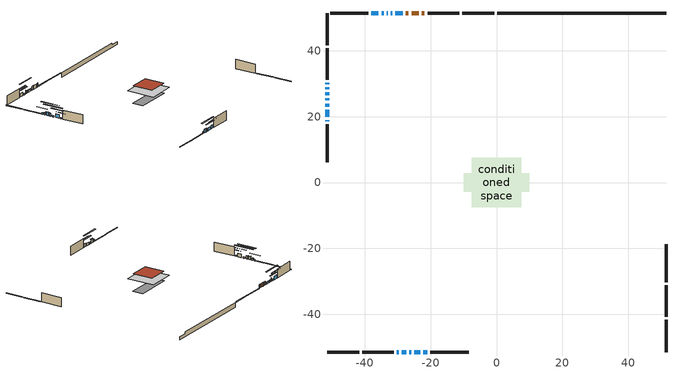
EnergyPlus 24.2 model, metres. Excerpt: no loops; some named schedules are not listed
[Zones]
conditioned space
 floor adiabatic (AdiabaticFloorConstruction): -7.58,-7.58 -7.58,7.58 7.58,7.58 7.58,-7.58 z3.2
 floor foundation (Slab1 construction): -9.95,-2.85 -9.95,2.85 9.95,2.85 9.95,-2.85 z-1.68
 wall outside (RimJoist1 construction): -0.68,51.45 -10.4,51.45 / -51.45,-51.45 -41.74,-51.45 / -51.45,51.45 -51.45,41.74 / 51.45,-51.45 51.45,-41.74 z0.76:1.06
 wall outside (RimJoist2 construction): -11.33,51.45 -20.93,51.45 / -40.81,-51.45 -31.21,-51.45 / -51.45,40.81 -51.45,31.21 / 51.45,-40.81 51.45,-31.21 z0.76:1.06
 wall outside (AdiabaticWallConstruction 1): -21.86,51.45 -22.7,51.45 / -23.63,51.45 -25.8,51.45 / -26.72,51.45 -27.57,51.45 z0.76:2.79
 wall outside (AdiabaticWallConstruction): -30.28,-51.45 -29.66,-51.45 z0.76:1.98; -51.45,30.28 -51.45,29.82 / -51.45,23.97 -51.45,23.05 / -34.28,51.45 -34.89,51.45 z0.76:1.52; -28.5,51.45 -30.73,51.45 / -31.66,51.45 -32.12,51.45 / -51.45,28.89 -51.45,28.28 z0.76:1.68; -28.73,-51.45 -27.46,-51.45 / -35.82,51.45 -38.06,51.45 / -22.24,-51.45 -20.97,-51.45 z0.76:2.59; -51.45,27.35 -51.45,26.44 / -51.45,25.51 -51.45,24.9 z0.76:2.49; -33.05,51.45 -33.35,51.45 z0.76:2.54; -26.53,-51.45 -25.92,-51.45 z0.76:1.78; -25,-51.45 -23.17,-51.45 z0.76:2.13; -51.45,22.13 -51.45,19.89 z0.76:2.64; -51.45,18.97 -51.45,18.66 z0.76:1.37
 wall outside (Wall1 construction): -38.98,51.45 -50.52,51.45 / -20.04,-51.45 -8.5,-51.45 / -51.45,17.73 -51.45,6.19 / 51.45,-30.28 51.45,-18.74 z0.76:5.64
 wall foundation (FoundationWall1 construction): 0.25,51.45,-1.68 0.25,51.45,0.76 46.33,51.45,0.76 46.33,51.45,-0.14 51.45,51.45,-0.14 51.45,51.45,-1.68
 window (WindowConstruction 12): -30.28,-51.45 -29.66,-51.45 z0.76:1.98
 window (WindowConstruction 6): -51.45,30.28 -51.45,29.82 z0.76:1.52
 window (WindowConstruction 7): -28.5,51.45 -30.73,51.45 z0.76:1.67
 window (WindowConstruction 8): -31.66,51.45 -32.12,51.45 z0.76:1.67
 window (WindowConstruction 9): -28.73,-51.45 -27.46,-51.45 z0.76:2.59
 window (WindowConstruction 10): -51.45,28.89 -51.45,28.28 z0.76:1.67
 window (WindowConstruction 11): -51.45,27.35 -51.45,26.44 z0.76:2.49
 window (WindowConstruction 13): -33.05,51.45 -33.35,51.45 z0.76:2.54
 window (WindowConstruction 14): -26.53,-51.45 -25.92,-51.45 z0.76:1.77
 window (WindowConstruction 15): -51.45,25.51 -51.45,24.9 z0.76:2.49
 window (WindowConstruction 16): -51.45,23.97 -51.45,23.06 z0.76:1.52
 window (WindowConstruction): -34.28,51.45 -34.89,51.45 z0.76:1.52
 window (WindowConstruction 1): -35.82,51.45 -38.06,51.45 z0.76:2.59
 window (WindowConstruction 2): -24.99,-51.45 -23.17,-51.45 z0.76:2.13
 window (WindowConstruction 3): -22.24,-51.45 -20.97,-51.45 z0.76:2.59
 window (WindowConstruction 4): -51.45,22.13 -51.45,19.89 z0.76:2.64
 window (WindowConstruction 5): -51.45,18.96 -51.45,18.66 z0.76:1.37
 door (Door): -21.86,51.45 -22.7,51.45 z0.76:2.79
 door (Door 1): -23.63,51.45 -25.8,51.45 z0.76:2.79
 door (Door 2): -26.72,51.45 -27.57,51.45 z0.76:2.79
 ceiling adiabatic (AdiabaticFloorConstruction): 7.58,-7.58 7.58,7.58 -7.58,7.58 -7.58,-7.58 z3.2
 roof outside (Roof1 construction): -5.42,5.42 -5.42,-5.42 5.42,-5.42 5.42,5.42 z5.64
shading: -51.45,27.18 -51.45,32.92 -51.87,32.92 -51.87,27.18 z4.16; -30.93,51.45 -28.3,51.45 -28.3,51.87 -30.93,51.87 z1.88; -32.32,51.45 -31.46,51.45 -31.46,51.87 -32.32,51.87 z1.88; -27.26,-51.45 -28.93,-51.45 -28.93,-51.87 -27.26,-51.87 z2.79; -51.45,28.08 -51.45,29.09 -51.87,29.09 -51.87,28.08 z1.88; -51.45,26.24 -51.45,27.55 -51.87,27.55 -51.87,26.24 z2.69; -38.43,51.45 -27.97,51.45 -27.97,51.87 -38.43,51.87 z7.62; -20.84,-51.45 -31.61,-51.45 -31.61,-51.87 -20.84,-51.87 z6.86; -51.45,19.82 -51.45,30.59 -51.87,30.59 -51.87,19.82 z7.57; -51.45,17.97 -51.45,29.05 -51.87,29.05 -51.87,17.97 z6.6; -37.53,51.45 -31.64,51.45 -31.64,51.87 -37.53,51.87 z4.16; -40.69,51.45 -33.18,51.45 -33.18,51.87 -40.69,51.87 z5.23; -20.53,-51.45 -27.63,-51.45 -27.63,-51.87 -20.53,-51.87 z4.77; -18.33,-51.45 -24.88,-51.45 -24.88,-51.87 -18.33,-51.87 z5.23; -51.45,17.25 -51.45,24.77 -51.87,24.77 -51.87,17.25 z5.28; -51.45,16.02 -51.45,21.6 -51.87,21.6 -51.87,16.02 z4.01
[Building]
Building 1: Terrain=Suburbs
[Site:Location]
Toronto Intl AP_ON: Latitude {deg}=43.68; Longitude {deg}=-79.63; Time Zone {hr}=-5; Elevation {m}=173; Keep Site Location Information=Yes
[Site:GroundTemperature:Shallow]
4.59119, 2.66285, 2.50842, 3.42352, 7.09712, 10.7536, 13.9236, 15.9317, 16.1023, 14.4691, 11.3799, 7.83558
[Site:WaterMainsTemperature]
Calculation Method=Schedule; Temperature Schedule=mains temperature schedule
[Material] Roughness=Rough; Thermal Absorptance=0.9
Name | Thickness {m} | Conductivity {W/m-K} | Density {kg/m3} | Specific Heat {J/kg-K} | Solar Absorptance | Visible Absorptance
asphalt or fiberglass shingles | 0.00635 | 0.162714 | 1121.4 | 1465.45 | 0.4 | 0.4
concrete 4.0 in. | 0.1016 | 1.803125 | 2242.8 | 837.4 | 0.7 | 0.7
concrete 8.0 in. | 0.2032 | 1.803125 | 2242.8 | 837.4 | 0.7 | 0.7
door material | 0.04445 | 0.188738 | 512.64 | 1214.23 | 0.7 | 0.7
door material 1 | 0.04445 | 0.053851 | 512.64 | 1214.23 | 0.7 | 0.7
exterior vertical ins | 0.0460229 | 0.029427 | 32.04 | 1214.23 | 0.7 | 0.7
floor covering | 0.0127 | 0.0433444 | 54.468 | 1339.84 | 0.6 | 0.6
floor rigid ins; wall rigid ins 1 | 0.512978 | 0.029427 | 32.04 | 1214.23 | 0.7 | 0.7
floor stud and cavity | 0.1397 | 1.75129 | 37.0049 | 1207.88 | 0.7 | 0.7
furniture material conditioned space 1 | 0.1524 | 0.115458 | 640.8 | 1214.23 | 0.6 | 0.6
gypsum board | 0.0127 | 0.160291 | 801 | 837.4 | 0.6 | 0.6
gypsum board 1 | 0.0127 | 0.160291 | 801 | 837.4 | 0.7 | 0.7
osb sheathing 0.5 in. | 0.0127 | 0.115458 | 512.64 | 1214.23 | 0.7 | 0.7
osb sheathing 0.75 in. | 0.01905 | 0.115458 | 512.64 | 1214.23 | 0.7 | 0.7
rim joist stud and cavity | 0.0508 | 0.177588 | 50.32683 | 1063.81 | 0.6 | 0.6
rim joist stud and cavity 1 | 0.0508 | 0.648972 | 50.32683 | 1063.81 | 0.6 | 0.6
roof rigid ins | 0.103632 | 0.029427 | 32.04 | 1214.23 | 0.7 | 0.7
roof stud and cavity | 0.2032 | 0.735325 | 78.34581 | 1123.46 | 0.7 | 0.7
wall rigid ins | 0.051816 | 0.029427 | 32.04 | 1214.23 | 0.7 | 0.7
wall stud and cavity | 0.1397 | 0.0754166 | 139.0536 | 1170.24 | 0.7 | 0.7
wall stud and cavity 1 | 0.0889 | 0.380278 | 52.3479 | 1209.89 | 0.7 | 0.7
wall stud and cavity 2 | 0.0889 | 0.391764 | 83.0341 | 1211.67 | 0.7 | 0.7
wood siding | 0.0254 | 0.102417 | 544.68 | 1172.36 | 0.4 | 0.4
wood siding 1; wood siding 2; wood siding 3 | 0.0254 | 0.102417 | 544.68 | 1172.36 | 0.7 | 0.7
[WindowMaterial:SimpleGlazingSystem]
Name | U-Factor {W/m2-K} | Solar Heat Gain Coefficient
WindowMaterial | 2.34047 | 0.56
WindowMaterial 1 | 2.046919 | 0.66
WindowMaterial 10 | 2.15934 | 0.62
WindowMaterial 11 | 4.786554 | 0.61
WindowMaterial 12 | 2.77597 | 0.33
WindowMaterial 13 | 2.29959 | 0.57
WindowMaterial 14 | 2.24962 | 0.59
WindowMaterial 2 | 2.09348 | 0.64
WindowMaterial 3 | 2.103699 | 0.64
WindowMaterial 4 | 2.04465 | 0.66
WindowMaterial 5 | 2.58463 | 0.46
WindowMaterial 6 | 2.41542 | 0.53
WindowMaterial 7 | 2.14004 | 0.63
WindowMaterial 8 | 2.39271 | 0.54
WindowMaterial 9 | 2.31322 | 0.57
[Construction]
AdiabaticFloorConstruction: floor stud and cavity, floor rigid ins, osb sheathing 0.75 in., floor covering
AdiabaticWallConstruction: wood siding 2, wall rigid ins 1, wall stud and cavity 1, gypsum board
AdiabaticWallConstruction 1: wood siding 3, wall rigid ins 1, wall stud and cavity 1, gypsum board
Door: door material
Door 1; Door 2: door material 1
FoundationWall1 construction: concrete 8.0 in., gypsum board 1
furniture construction conditioned space 1: furniture material conditioned space 1
PartitionWallConstruction: gypsum board, wall stud and cavity 2, gypsum board
RimJoist1 construction: wood siding 1, rim joist stud and cavity
RimJoist2 construction: wood siding 1, rim joist stud and cavity 1
Roof1 construction: asphalt or fiberglass shingles, roof rigid ins, osb sheathing 0.75 in., roof stud and cavity, gypsum board
Slab1 construction: concrete 4.0 in.
Wall1 construction: wood siding, wall rigid ins, osb sheathing 0.5 in., wall stud and cavity, gypsum board
WindowConstruction: WindowMaterial
WindowConstruction 1: WindowMaterial 1
WindowConstruction 10: WindowMaterial 9
WindowConstruction 11: WindowMaterial 10
WindowConstruction 12: WindowMaterial 11
WindowConstruction 13: WindowMaterial 12
WindowConstruction 14: WindowMaterial 13
WindowConstruction 15: WindowMaterial 14
WindowConstruction 16; WindowConstruction 6: WindowMaterial 6
WindowConstruction 2: WindowMaterial 2
WindowConstruction 3; WindowConstruction 9: WindowMaterial 3
WindowConstruction 4: WindowMaterial 4
WindowConstruction 5: WindowMaterial 5
WindowConstruction 7: WindowMaterial 7
WindowConstruction 8: WindowMaterial 8
[Zone]
conditioned space: Multiplier=1; Volume {m3}=888.3; Part of Total Floor Area=Yes
[Space]
conditioned space 1: Zone=conditioned space; Volume {m3}=888.3
[SurfaceProperty:ExposedFoundationPerimeter]
Slab1: Exposed Perimeter Calculation Method=TotalExposedPerimeter; Total Exposed Perimeter {m}=51.207
[InternalMass] Zone or ZoneList=conditioned space; Space or SpaceList=conditioned space 1
Name | Construction | Surface Area {m2}
furniture mass conditioned space 1 | furniture construction conditioned space 1 | 137.252
partition wall mass | PartitionWallConstruction | 343.13
[Lights]
interior lighting: Zone or ZoneList or Space or SpaceList=conditioned space 1; Schedule=interior lighting schedule; Design Level Calculation Method=LightingLevel; Lighting Level {W}=343.2; Return Air Fraction=0; Fraction Radiant=0.6; Fraction Visible=0.2; Fraction Replaceable=1
[People]
occupants: Zone or ZoneList or Space or SpaceList=conditioned space 1; Number of People Schedule=occupants schedule; Number of People Calculation Method=People; Number of People=3; Fraction Radiant=0.314171; Sensible Heat Fraction=0.56303; Activity Level Schedule=occupants activity schedule; Carbon Dioxide Generation Rate {m3/s-W}=0; Enable ASHRAE 55 Comfort Warnings=No; Mean Radiant Temperature Calculation Type=EnclosureAveraged
[ElectricEquipment] Zone or ZoneList or Space or SpaceList=conditioned space 1; Design Level Calculation Method=EquipmentLevel
Name | Schedule | Design Level {W} | Fraction Latent | Fraction Radiant | Fraction Lost
clothes dryer | clothes dryer schedule | 140.772 | 0.015 | 0.081 | 0.85
clothes washer | clothes washer schedule | 32.1985 | 0.03 | 0.162 | 0.7
cooking range | cooking range schedule | 215.147 | 0.08 | 0.432 | 0.2
dishwasher | dishwasher schedule | 66.8632 | 0.3 | 0.18 | 0.4
fridge | fridge schedule | 72.9452 | 0 | 0.6 | 0
mech vent house fan | mech vent house fan schedule | 0.27 | 0 | 0 | 1
mech vent house fan cfis | mech vent house fan cfis schedule | 0 | 0 | 0 | 0
misc plug loads | misc plug loads schedule | 494.7 | 0.045 | 0.513 | 0.1
whole house fan | Always On Discrete | 0 | 0 | 0 | 1
[OtherEquipment] Zone or ZoneList or Space or SpaceList=conditioned space 1; Design Level Calculation Method=EquipmentLevel
Name | Fuel Type | Schedule | Design Level {W} | Fraction Latent | Fraction Radiant | Fraction Lost
clothes dryer 1 | Electricity | clothes dryer schedule | 0 | 0.015 | 0.081 | 0.85
cooking range 1 | Electricity | cooking range schedule | 0 | 0.08 | 0.432 | 0.2
general water use latent | None | general water use schedule | 62.594 | 1 | 0 | 0
general water use sensible | None | general water use schedule | -61.6891 | 0 | 0.6 | 0
mech vent house fan latent load | None | Always On Discrete | 0 | 1 | 0 | 0
mech vent house fan sensible load | None | Always On Discrete | 0 | 0 | 0 | 0
water heater energy adjustment1 | NaturalGas | Always On Discrete | 0.01 | 0 | 0 | 1
[ZoneInfiltration:DesignFlowRate] Zone or ZoneList or Space or SpaceList=conditioned space 1; Schedule=Always On Discrete; Design Flow Rate Calculation Method=Flow/Zone; Design Flow Rate {m3/s}=0
infil flow; natural vent flow; whole house fan flow
[Foundation:Kiva]
Foundation Kiva 1: Initial Indoor Air Temperature {C}=18; Wall Height Above Grade {m}=0.759988; Wall Depth Below Slab {m}=0.2032; Custom Block Material Name 1=exterior vertical ins; Custom Block Depth 1 {m}=2.43998; Custom Block X Position 1 {m}=0.2159; Custom Block Z Position 1 {m}=0
[Foundation:Kiva:Settings]
Soil Conductivity {W/m-K}=0.849921; Soil Density {kg/m3}=1842.3; Soil Specific Heat {J/kg-K}=418.7; Ground Solar Absorptivity=0.9; Ground Thermal Absorptivity=0.9; Ground Surface Roughness {m}=0.03; Far-Field Width {m}=40; Deep-Ground Boundary Condition=ZeroFlux; Deep-Ground Depth {m}=40; Minimum Cell Dimension {m}=0.2; Maximum Cell Growth Coefficient=3; Simulation Timestep=Timestep
[Exterior:Lights]
exterior lighting: Schedule=exterior lighting schedule; Design Level {W}=75.6
[Schedule:Day:Interval]
interior lighting schedule day: No, 01:00, 0.108182, 04:00, 0.0901515, 05:00, 0.0991667, 06:00, 0.162273, 07:00, 0.270455, 08:00, 0.342576, 10:00, 0.369621, 11:00, 0.351591, 12:00, 0.333561, 13:00, 0.324545, 14:00, 0.31553, 15:00, 0.333561, 16:00, 0.369621, 17:00, 0.450758, 18:00, 0.585985, 19:00, 0.775303, 20:00, 0.955606, 21:00, 0.991667, 22:00, 0.712197, 23:00, 0.360606, 24:00, 0.162273
interior lighting schedule default day: No, 24:00, 0
[Schedule:Week:Daily]
interior lighting schedule Week Rule - Jan1-Jan27: interior lighting schedule day, interior lighting schedule day, interior lighting schedule day, interior lighting schedule day, interior lighting schedule day, interior lighting schedule day, interior lighting schedule day, interior lighting schedule default day, interior lighting schedule default day, interior lighting schedule default day, interior lighting schedule default day, interior lighting schedule default day
interior lighting schedule Week Rule - Jan28-Feb3: interior lighting schedule day, interior lighting schedule day, interior lighting schedule day, interior lighting schedule day, interior lighting schedule day 1, interior lighting schedule day 1, interior lighting schedule day 1, interior lighting schedule default day, interior lighting schedule default day, interior lighting schedule default day, interior lighting schedule default day, interior lighting schedule default day
interior lighting schedule Week Rule - Feb4-Feb24: interior lighting schedule day 1, interior lighting schedule day 1, interior lighting schedule day 1, interior lighting schedule day 1, interior lighting schedule day 1, interior lighting schedule day 1, interior lighting schedule day 1, interior lighting schedule default day, interior lighting schedule default day, interior lighting schedule default day, interior lighting schedule default day, interior lighting schedule default day
interior lighting schedule Week Rule - Feb25-Mar3: interior lighting schedule day 1, interior lighting schedule day 1, interior lighting schedule day 1, interior lighting schedule day 1, interior lighting schedule day 2, interior lighting schedule day 2, interior lighting schedule day 2, interior lighting schedule default day, interior lighting schedule default day, interior lighting schedule default day, interior lighting schedule default day, interior lighting schedule default day
interior lighting schedule Week Rule - Mar4-Mar31: interior lighting schedule day 2, interior lighting schedule day 2, interior lighting schedule day 2, interior lighting schedule day 2, interior lighting schedule day 2, interior lighting schedule day 2, interior lighting schedule day 2, interior lighting schedule default day, interior lighting schedule default day, interior lighting schedule default day, interior lighting schedule default day, interior lighting schedule default day
interior lighting schedule Week Rule - Apr1-Apr28: interior lighting schedule day 3, interior lighting schedule day 3, interior lighting schedule day 3, interior lighting schedule day 3, interior lighting schedule day 3, interior lighting schedule day 3, interior lighting schedule day 3, interior lighting schedule default day, interior lighting schedule default day, interior lighting schedule default day, interior lighting schedule default day, interior lighting schedule default day
interior lighting schedule Week Rule - Apr29-May5: interior lighting schedule day 3, interior lighting schedule day 3, interior lighting schedule day 4, interior lighting schedule day 4, interior lighting schedule day 4, interior lighting schedule day 4, interior lighting schedule day 4, interior lighting schedule default day, interior lighting schedule default day, interior lighting schedule default day, interior lighting schedule default day, interior lighting schedule default day
interior lighting schedule Week Rule - May6-May26: interior lighting schedule day 4, interior lighting schedule day 4, interior lighting schedule day 4, interior lighting schedule day 4, interior lighting schedule day 4, interior lighting schedule day 4, interior lighting schedule day 4, interior lighting schedule default day, interior lighting schedule default day, interior lighting schedule default day, interior lighting schedule default day, interior lighting schedule default day
interior lighting schedule Week Rule - May27-Jun2: interior lighting schedule day 4, interior lighting schedule day 4, interior lighting schedule day 4, interior lighting schedule day 4, interior lighting schedule day 4, interior lighting schedule day 5, interior lighting schedule day 5, interior lighting schedule default day, interior lighting schedule default day, interior lighting schedule default day, interior lighting schedule default day, interior lighting schedule default day
interior lighting schedule Week Rule - Jun3-Jun30: interior lighting schedule day 5, interior lighting schedule day 5, interior lighting schedule day 5, interior lighting schedule day 5, interior lighting schedule day 5, interior lighting schedule day 5, interior lighting schedule day 5, interior lighting schedule default day, interior lighting schedule default day, interior lighting schedule default day, interior lighting schedule default day, interior lighting schedule default day
interior lighting schedule Week Rule - Jul1-Jul28: interior lighting schedule day 6, interior lighting schedule day 6, interior lighting schedule day 6, interior lighting schedule day 6, interior lighting schedule day 6, interior lighting schedule day 6, interior lighting schedule day 6, interior lighting schedule default day, interior lighting schedule default day, interior lighting schedule default day, interior lighting schedule default day, interior lighting schedule default day
interior lighting schedule Week Rule - Jul29-Aug4: interior lighting schedule day 6, interior lighting schedule day 6, interior lighting schedule day 6, interior lighting schedule day 7, interior lighting schedule day 7, interior lighting schedule day 7, interior lighting schedule day 7, interior lighting schedule default day, interior lighting schedule default day, interior lighting schedule default day, interior lighting schedule default day, interior lighting schedule default day
interior lighting schedule Week Rule - Aug5-Aug25: interior lighting schedule day 7, interior lighting schedule day 7, interior lighting schedule day 7, interior lighting schedule day 7, interior lighting schedule day 7, interior lighting schedule day 7, interior lighting schedule day 7, interior lighting schedule default day, interior lighting schedule default day, interior lighting schedule default day, interior lighting schedule default day, interior lighting schedule default day
interior lighting schedule Week Rule - Aug26-Sep1: interior lighting schedule day 7, interior lighting schedule day 7, interior lighting schedule day 7, interior lighting schedule day 7, interior lighting schedule day 7, interior lighting schedule day 7, interior lighting schedule day 8, interior lighting schedule default day, interior lighting schedule default day, interior lighting schedule default day, interior lighting schedule default day, interior lighting schedule default day
interior lighting schedule Week Rule - Sep2-Sep29: interior lighting schedule day 8, interior lighting schedule day 8, interior lighting schedule day 8, interior lighting schedule day 8, interior lighting schedule day 8, interior lighting schedule day 8, interior lighting schedule day 8, interior lighting schedule default day, interior lighting schedule default day, interior lighting schedule default day, interior lighting schedule default day, interior lighting schedule default day
interior lighting schedule Week Rule - Sep30-Oct6: interior lighting schedule day 8, interior lighting schedule day 9, interior lighting schedule day 9, interior lighting schedule day 9, interior lighting schedule day 9, interior lighting schedule day 9, interior lighting schedule day 9, interior lighting schedule default day, interior lighting schedule default day, interior lighting schedule default day, interior lighting schedule default day, interior lighting schedule default day
interior lighting schedule Week Rule - Oct7-Oct27: interior lighting schedule day 9, interior lighting schedule day 9, interior lighting schedule day 9, interior lighting schedule day 9, interior lighting schedule day 9, interior lighting schedule day 9, interior lighting schedule day 9, interior lighting schedule default day, interior lighting schedule default day, interior lighting schedule default day, interior lighting schedule default day, interior lighting schedule default day
interior lighting schedule Week Rule - Oct28-Nov3: interior lighting schedule day 9, interior lighting schedule day 9, interior lighting schedule day 9, interior lighting schedule day 9, interior lighting schedule day 10, interior lighting schedule day 10, interior lighting schedule day 10, interior lighting schedule default day, interior lighting schedule default day, interior lighting schedule default day, interior lighting schedule default day, interior lighting schedule default day
interior lighting schedule Week Rule - Nov4-Nov24: interior lighting schedule day 10, interior lighting schedule day 10, interior lighting schedule day 10, interior lighting schedule day 10, interior lighting schedule day 10, interior lighting schedule day 10, interior lighting schedule day 10, interior lighting schedule default day, interior lighting schedule default day, interior lighting schedule default day, interior lighting schedule default day, interior lighting schedule default day
interior lighting schedule Week Rule - Nov25-Dec1: interior lighting schedule day 10, interior lighting schedule day 10, interior lighting schedule day 10, interior lighting schedule day 10, interior lighting schedule day 10, interior lighting schedule day 10, interior lighting schedule day 11, interior lighting schedule default day, interior lighting schedule default day, interior lighting schedule default day, interior lighting schedule default day, interior lighting schedule default day
interior lighting schedule Week Rule - Dec2-Dec31: interior lighting schedule day 11, interior lighting schedule day 11, interior lighting schedule day 11, interior lighting schedule day 11, interior lighting schedule day 11, interior lighting schedule day 11, interior lighting schedule day 11, interior lighting schedule default day, interior lighting schedule default day, interior lighting schedule default day, interior lighting schedule default day, interior lighting schedule default day
occupants schedule Week Rule - Jan1-Dec31: occupants schedule day, occupants schedule day, occupants schedule day, occupants schedule day, occupants schedule day, occupants schedule day, occupants schedule day, occupants schedule default day, occupants schedule default day, occupants schedule default day, occupants schedule default day, occupants schedule default day
clothes dryer schedule Week Rule - Jan1-Dec31: clothes dryer schedule day, clothes dryer schedule day, clothes dryer schedule day, clothes dryer schedule day, clothes dryer schedule day, clothes dryer schedule day, clothes dryer schedule day, clothes dryer schedule default day, clothes dryer schedule default day, clothes dryer schedule default day, clothes dryer schedule default day, clothes dryer schedule default day
clothes washer schedule Week Rule - Jan1-Dec31: clothes washer schedule day, clothes washer schedule day, clothes washer schedule day, clothes washer schedule day, clothes washer schedule day, clothes washer schedule day, clothes washer schedule day, clothes washer schedule default day, clothes washer schedule default day, clothes washer schedule default day, clothes washer schedule default day, clothes washer schedule default day
cooking range schedule Week Rule - Jan1-Dec31: cooking range schedule day, cooking range schedule day, cooking range schedule day, cooking range schedule day, cooking range schedule day, cooking range schedule day, cooking range schedule day, cooking range schedule default day, cooking range schedule default day, cooking range schedule default day, cooking range schedule default day, cooking range schedule default day
dishwasher schedule Week Rule - Jan1-Dec31: dishwasher schedule day, dishwasher schedule day, dishwasher schedule day, dishwasher schedule day, dishwasher schedule day, dishwasher schedule day, dishwasher schedule day, dishwasher schedule default day, dishwasher schedule default day, dishwasher schedule default day, dishwasher schedule default day, dishwasher schedule default day
misc plug loads schedule Week Rule - Jan1-Dec31: misc plug loads schedule day, misc plug loads schedule day, misc plug loads schedule day, misc plug loads schedule day, misc plug loads schedule day, misc plug loads schedule day, misc plug loads schedule day, misc plug loads schedule default day, misc plug loads schedule default day, misc plug loads schedule default day, misc plug loads schedule default day, misc plug loads schedule default day
general water use schedule Week Rule - Jan1-Dec31: general water use schedule day, general water use schedule day, general water use schedule day, general water use schedule day, general water use schedule day, general water use schedule day, general water use schedule day, general water use schedule default day, general water use schedule default day, general water use schedule default day, general water use schedule default day, general water use schedule default day
exterior lighting schedule Week Rule - Jan1-Jan27: exterior lighting schedule day, exterior lighting schedule day, exterior lighting schedule day, exterior lighting schedule day, exterior lighting schedule day, exterior lighting schedule day, exterior lighting schedule day, exterior lighting schedule default day, exterior lighting schedule default day, exterior lighting schedule default day, exterior lighting schedule default day, exterior lighting schedule default day
exterior lighting schedule Week Rule - Jan28-Feb3: exterior lighting schedule day, exterior lighting schedule day, exterior lighting schedule day, exterior lighting schedule day, exterior lighting schedule day 1, exterior lighting schedule day 1, exterior lighting schedule day 1, exterior lighting schedule default day, exterior lighting schedule default day, exterior lighting schedule default day, exterior lighting schedule default day, exterior lighting schedule default day
exterior lighting schedule Week Rule - Feb4-Feb24: exterior lighting schedule day 1, exterior lighting schedule day 1, exterior lighting schedule day 1, exterior lighting schedule day 1, exterior lighting schedule day 1, exterior lighting schedule day 1, exterior lighting schedule day 1, exterior lighting schedule default day, exterior lighting schedule default day, exterior lighting schedule default day, exterior lighting schedule default day, exterior lighting schedule default day
exterior lighting schedule Week Rule - Feb25-Mar3: exterior lighting schedule day 1, exterior lighting schedule day 1, exterior lighting schedule day 1, exterior lighting schedule day 1, exterior lighting schedule day 2, exterior lighting schedule day 2, exterior lighting schedule day 2, exterior lighting schedule default day, exterior lighting schedule default day, exterior lighting schedule default day, exterior lighting schedule default day, exterior lighting schedule default day
exterior lighting schedule Week Rule - Mar4-Mar31: exterior lighting schedule day 2, exterior lighting schedule day 2, exterior lighting schedule day 2, exterior lighting schedule day 2, exterior lighting schedule day 2, exterior lighting schedule day 2, exterior lighting schedule day 2, exterior lighting schedule default day, exterior lighting schedule default day, exterior lighting schedule default day, exterior lighting schedule default day, exterior lighting schedule default day
exterior lighting schedule Week Rule - Apr1-Apr28: exterior lighting schedule day 3, exterior lighting schedule day 3, exterior lighting schedule day 3, exterior lighting schedule day 3, exterior lighting schedule day 3, exterior lighting schedule day 3, exterior lighting schedule day 3, exterior lighting schedule default day, exterior lighting schedule default day, exterior lighting schedule default day, exterior lighting schedule default day, exterior lighting schedule default day
exterior lighting schedule Week Rule - Apr29-May5: exterior lighting schedule day 3, exterior lighting schedule day 3, exterior lighting schedule day 4, exterior lighting schedule day 4, exterior lighting schedule day 4, exterior lighting schedule day 4, exterior lighting schedule day 4, exterior lighting schedule default day, exterior lighting schedule default day, exterior lighting schedule default day, exterior lighting schedule default day, exterior lighting schedule default day
exterior lighting schedule Week Rule - May6-May26: exterior lighting schedule day 4, exterior lighting schedule day 4, exterior lighting schedule day 4, exterior lighting schedule day 4, exterior lighting schedule day 4, exterior lighting schedule day 4, exterior lighting schedule day 4, exterior lighting schedule default day, exterior lighting schedule default day, exterior lighting schedule default day, exterior lighting schedule default day, exterior lighting schedule default day
exterior lighting schedule Week Rule - May27-Jun2: exterior lighting schedule day 4, exterior lighting schedule day 4, exterior lighting schedule day 4, exterior lighting schedule day 4, exterior lighting schedule day 4, exterior lighting schedule day 5, exterior lighting schedule day 5, exterior lighting schedule default day, exterior lighting schedule default day, exterior lighting schedule default day, exterior lighting schedule default day, exterior lighting schedule default day
exterior lighting schedule Week Rule - Jun3-Jun30: exterior lighting schedule day 5, exterior lighting schedule day 5, exterior lighting schedule day 5, exterior lighting schedule day 5, exterior lighting schedule day 5, exterior lighting schedule day 5, exterior lighting schedule day 5, exterior lighting schedule default day, exterior lighting schedule default day, exterior lighting schedule default day, exterior lighting schedule default day, exterior lighting schedule default day
exterior lighting schedule Week Rule - Jul1-Jul28: exterior lighting schedule day 6, exterior lighting schedule day 6, exterior lighting schedule day 6, exterior lighting schedule day 6, exterior lighting schedule day 6, exterior lighting schedule day 6, exterior lighting schedule day 6, exterior lighting schedule default day, exterior lighting schedule default day, exterior lighting schedule default day, exterior lighting schedule default day, exterior lighting schedule default day
exterior lighting schedule Week Rule - Jul29-Aug4: exterior lighting schedule day 6, exterior lighting schedule day 6, exterior lighting schedule day 6, exterior lighting schedule day 7, exterior lighting schedule day 7, exterior lighting schedule day 7, exterior lighting schedule day 7, exterior lighting schedule default day, exterior lighting schedule default day, exterior lighting schedule default day, exterior lighting schedule default day, exterior lighting schedule default day
exterior lighting schedule Week Rule - Aug5-Aug25: exterior lighting schedule day 7, exterior lighting schedule day 7, exterior lighting schedule day 7, exterior lighting schedule day 7, exterior lighting schedule day 7, exterior lighting schedule day 7, exterior lighting schedule day 7, exterior lighting schedule default day, exterior lighting schedule default day, exterior lighting schedule default day, exterior lighting schedule default day, exterior lighting schedule default day
exterior lighting schedule Week Rule - Aug26-Sep1: exterior lighting schedule day 7, exterior lighting schedule day 7, exterior lighting schedule day 7, exterior lighting schedule day 7, exterior lighting schedule day 7, exterior lighting schedule day 7, exterior lighting schedule day 8, exterior lighting schedule default day, exterior lighting schedule default day, exterior lighting schedule default day, exterior lighting schedule default day, exterior lighting schedule default day
exterior lighting schedule Week Rule - Sep2-Sep29: exterior lighting schedule day 8, exterior lighting schedule day 8, exterior lighting schedule day 8, exterior lighting schedule day 8, exterior lighting schedule day 8, exterior lighting schedule day 8, exterior lighting schedule day 8, exterior lighting schedule default day, exterior lighting schedule default day, exterior lighting schedule default day, exterior lighting schedule default day, exterior lighting schedule default day
exterior lighting schedule Week Rule - Sep30-Oct6: exterior lighting schedule day 8, exterior lighting schedule day 9, exterior lighting schedule day 9, exterior lighting schedule day 9, exterior lighting schedule day 9, exterior lighting schedule day 9, exterior lighting schedule day 9, exterior lighting schedule default day, exterior lighting schedule default day, exterior lighting schedule default day, exterior lighting schedule default day, exterior lighting schedule default day
exterior lighting schedule Week Rule - Oct7-Oct27: exterior lighting schedule day 9, exterior lighting schedule day 9, exterior lighting schedule day 9, exterior lighting schedule day 9, exterior lighting schedule day 9, exterior lighting schedule day 9, exterior lighting schedule day 9, exterior lighting schedule default day, exterior lighting schedule default day, exterior lighting schedule default day, exterior lighting schedule default day, exterior lighting schedule default day
exterior lighting schedule Week Rule - Oct28-Nov3: exterior lighting schedule day 9, exterior lighting schedule day 9, exterior lighting schedule day 9, exterior lighting schedule day 9, exterior lighting schedule day 10, exterior lighting schedule day 10, exterior lighting schedule day 10, exterior lighting schedule default day, exterior lighting schedule default day, exterior lighting schedule default day, exterior lighting schedule default day, exterior lighting schedule default day
exterior lighting schedule Week Rule - Nov4-Nov24: exterior lighting schedule day 10, exterior lighting schedule day 10, exterior lighting schedule day 10, exterior lighting schedule day 10, exterior lighting schedule day 10, exterior lighting schedule day 10, exterior lighting schedule day 10, exterior lighting schedule default day, exterior lighting schedule default day, exterior lighting schedule default day, exterior lighting schedule default day, exterior lighting schedule default day
exterior lighting schedule Week Rule - Nov25-Dec1: exterior lighting schedule day 10, exterior lighting schedule day 10, exterior lighting schedule day 10, exterior lighting schedule day 10, exterior lighting schedule day 10, exterior lighting schedule day 10, exterior lighting schedule day 11, exterior lighting schedule default day, exterior lighting schedule default day, exterior lighting schedule default day, exterior lighting schedule default day, exterior lighting schedule default day
exterior lighting schedule Week Rule - Dec2-Dec31: exterior lighting schedule day 11, exterior lighting schedule day 11, exterior lighting schedule day 11, exterior lighting schedule day 11, exterior lighting schedule day 11, exterior lighting schedule day 11, exterior lighting schedule day 11, exterior lighting schedule default day, exterior lighting schedule default day, exterior lighting schedule default day, exterior lighting schedule default day, exterior lighting schedule default day
[Schedule:Year]
interior lighting schedule: interior lighting schedule Week Rule - Jan1-Jan27, 1, 1, 1, 27, interior lighting schedule Week Rule - Jan28-Feb3, 1, 28, 2, 3, interior lighting schedule Week Rule - Feb4-Feb24, 2, 4, 2, 24, interior lighting schedule Week Rule - Feb25-Mar3, 2, 25, 3, 3, interior lighting schedule Week Rule - Mar4-Mar31, 3, 4, 3, 31, interior lighting schedule Week Rule - Apr1-Apr28, 4, 1, 4, 28, interior lighting schedule Week Rule - Apr29-May5, 4, 29, 5, 5, interior lighting schedule Week Rule - May6-May26, 5, 6, 5, 26, interior lighting schedule Week Rule - May27-Jun2, 5, 27, 6, 2, interior lighting schedule Week Rule - Jun3-Jun30, 6, 3, 6, 30, interior lighting schedule Week Rule - Jul1-Jul28, 7, 1, 7, 28, interior lighting schedule Week Rule - Jul29-Aug4, 7, 29, 8, 4, interior lighting schedule Week Rule - Aug5-Aug25, 8, 5, 8, 25, interior lighting schedule Week Rule - Aug26-Sep1, 8, 26, 9, 1, interior lighting schedule Week Rule - Sep2-Sep29, 9, 2, 9, 29, interior lighting schedule Week Rule - Sep30-Oct6, 9, 30, 10, 6, interior lighting schedule Week Rule - Oct7-Oct27, 10, 7, 10, 27, interior lighting schedule Week Rule - Oct28-Nov3, 10, 28, 11, 3, interior lighting schedule Week Rule - Nov4-Nov24, 11, 4, 11, 24, interior lighting schedule Week Rule - Nov25-Dec1, 11, 25, 12, 1, interior lighting schedule Week Rule - Dec2-Dec31, 12, 2, 12, 31
occupants schedule: occupants schedule Week Rule - Jan1-Dec31, 1, 1, 12, 31
clothes dryer schedule: clothes dryer schedule Week Rule - Jan1-Dec31, 1, 1, 12, 31
clothes washer schedule: clothes washer schedule Week Rule - Jan1-Dec31, 1, 1, 12, 31
cooking range schedule: cooking range schedule Week Rule - Jan1-Dec31, 1, 1, 12, 31
dishwasher schedule: dishwasher schedule Week Rule - Jan1-Dec31, 1, 1, 12, 31
misc plug loads schedule: misc plug loads schedule Week Rule - Jan1-Dec31, 1, 1, 12, 31
general water use schedule: general water use schedule Week Rule - Jan1-Dec31, 1, 1, 12, 31
exterior lighting schedule: exterior lighting schedule Week Rule - Jan1-Jan27, 1, 1, 1, 27, exterior lighting schedule Week Rule - Jan28-Feb3, 1, 28, 2, 3, exterior lighting schedule Week Rule - Feb4-Feb24, 2, 4, 2, 24, exterior lighting schedule Week Rule - Feb25-Mar3, 2, 25, 3, 3, exterior lighting schedule Week Rule - Mar4-Mar31, 3, 4, 3, 31, exterior lighting schedule Week Rule - Apr1-Apr28, 4, 1, 4, 28, exterior lighting schedule Week Rule - Apr29-May5, 4, 29, 5, 5, exterior lighting schedule Week Rule - May6-May26, 5, 6, 5, 26, exterior lighting schedule Week Rule - May27-Jun2, 5, 27, 6, 2, exterior lighting schedule Week Rule - Jun3-Jun30, 6, 3, 6, 30, exterior lighting schedule Week Rule - Jul1-Jul28, 7, 1, 7, 28, exterior lighting schedule Week Rule - Jul29-Aug4, 7, 29, 8, 4, exterior lighting schedule Week Rule - Aug5-Aug25, 8, 5, 8, 25, exterior lighting schedule Week Rule - Aug26-Sep1, 8, 26, 9, 1, exterior lighting schedule Week Rule - Sep2-Sep29, 9, 2, 9, 29, exterior lighting schedule Week Rule - Sep30-Oct6, 9, 30, 10, 6, exterior lighting schedule Week Rule - Oct7-Oct27, 10, 7, 10, 27, exterior lighting schedule Week Rule - Oct28-Nov3, 10, 28, 11, 3, exterior lighting schedule Week Rule - Nov4-Nov24, 11, 4, 11, 24, exterior lighting schedule Week Rule - Nov25-Dec1, 11, 25, 12, 1, exterior lighting schedule Week Rule - Dec2-Dec31, 12, 2, 12, 31
[Schedule:Constant]
Name | Hourly Value
occupants activity schedule | 117.228
fridge schedule | 0
mech vent house fan schedule; mech vent house fan cfis schedule; Always On Discrete | 1
[Schedule:Compact]
mains temperature schedule: Through: 01/01, For: AllDays, Until: 24:00, 8.43722, Through: 01/02, For: AllDays, Until: 24:00, 8.37111, Through: 01/03, For: AllDays, Until: 24:00, 8.30611, Through: 01/04, For: AllDays, Until: 24:00, 8.24222, Through: 01/05, For: AllDays, Until: 24:00, 8.17944, Through: 01/06, For: AllDays, Until: 24:00, 8.11833, Through: 01/07, For: AllDays, Until: 24:00, 8.05833, Through: 01/08, For: AllDays, Until: 24:00, 7.99944, Through: 01/09, For: AllDays, Until: 24:00, 7.94222, Through: 01/10, For: AllDays, Until: 24:00, 7.88611, Through: 01/11, For: AllDays, Until: 24:00, 7.83167, Through: 01/12, For: AllDays, Until: 24:00, 7.77833, Through: 01/13, For: AllDays, Until: 24:00, 7.72611, Through: 01/14, For: AllDays, Until: 24:00, 7.67556, Through: 01/15, For: AllDays, Until: 24:00, 7.62667, Through: 01/16, For: AllDays, Until: 24:00, 7.57889, Through: 01/17, For: AllDays, Until: 24:00, 7.53278, Through: 01/18, For: AllDays, Until: 24:00, 7.48778, Through: 01/19, For: AllDays, Until: 24:00, 7.44444, Through: 01/20, For: AllDays, Until: 24:00, 7.40278, Through: 01/21, For: AllDays, Until: 24:00, 7.36278, Through: 01/22, For: AllDays, Until: 24:00, 7.32389, Through: 01/23, For: AllDays, Until: 24:00, 7.28667, Through: 01/24, For: AllDays, Until: 24:00, 7.25056, Through: 01/25, For: AllDays, Until: 24:00, 7.21667, Through: 01/26, For: AllDays, Until: 24:00, 7.18389, Through: 01/27, For: AllDays, Until: 24:00, 7.15278, Through: 01/28, For: AllDays, Until: 24:00, 7.12333, Through: 01/29, For: AllDays, Until: 24:00, 7.09556, Through: 01/30, For: AllDays, Until: 24:00, 7.06944, Through: 01/31, For: AllDays, Until: 24:00, 7.04444, Through: 02/01, For: AllDays, Until: 24:00, 7.02167, Through: 02/02, For: AllDays, Until: 24:00, 7, Through: 02/03, For: AllDays, Until: 24:00, 6.98, Through: 02/04, For: AllDays, Until: 24:00, 6.96222, Through: 02/05, For: AllDays, Until: 24:00, 6.94556, Through: 02/06, For: AllDays, Until: 24:00, 6.93056, Through: 02/07, For: AllDays, Until: 24:00, 6.91722, Through: 02/08, For: AllDays, Until: 24:00, 6.90556, Through: 02/09, For: AllDays, Until: 24:00, 6.89556, Through: 02/10, For: AllDays, Until: 24:00, 6.88722, Through: 02/11, For: AllDays, Until: 24:00, 6.88056, Through: 02/12, For: AllDays, Until: 24:00, 6.875, Through: 02/13, For: AllDays, Until: 24:00, 6.87167, Through: 02/14, For: AllDays, Until: 24:00, 6.87, Through: 02/15, For: AllDays, Until: 24:00, 6.87, Through: 02/16, For: AllDays, Until: 24:00, 6.87167, Through: 02/17, For: AllDays, Until: 24:00, 6.875, Through: 02/18, For: AllDays, Until: 24:00, 6.88, Through: 02/19, For: AllDays, Until: 24:00, 6.88611, Through: 02/20, For: AllDays, Until: 24:00, 6.89444, Through: 02/21, For: AllDays, Until: 24:00, 6.90444, Through: 02/22, For: AllDays, Until: 24:00, 6.91611, Through: 02/23, For: AllDays, Until: 24:00, 6.92889, Through: 02/24, For: AllDays, Until: 24:00, 6.94389, Through: 02/25, For: AllDays, Until: 24:00, 6.96056, Through: 02/26, For: AllDays, Until: 24:00, 6.97833, Through: 02/27, For: AllDays, Until: 24:00, 6.99833, Through: 02/28, For: AllDays, Until: 24:00, 7.01944, Through: 03/01, For: AllDays, Until: 24:00, 7.04222, Through: 03/02, For: AllDays, Until: 24:00, 7.06667, Through: 03/03, For: AllDays, Until: 24:00, 7.09278, Through: 03/04, For: AllDays, Until: 24:00, 7.12056, Through: 03/05, For: AllDays, Until: 24:00, 7.15, Through: 03/06, For: AllDays, Until: 24:00, 7.18111, Through: 03/07, For: AllDays, Until: 24:00, 7.21333, Through: 03/08, For: AllDays, Until: 24:00, 7.24722, Through: 03/09, For: AllDays, Until: 24:00, 7.28278, Through: 03/10, For: AllDays, Until: 24:00, 7.32, Through: 03/11, For: AllDays, Until: 24:00, 7.35889, Through: 03/12, For: AllDays, Until: 24:00, 7.39889, Through: 03/13, For: AllDays, Until: 24:00, 7.44056, Through: 03/14, For: AllDays, Until: 24:00, 7.48389, Through: 03/15, For: AllDays, Until: 24:00, 7.52833, Through: 03/16, For: AllDays, Until: 24:00, 7.57444, Through: 03/17, For: AllDays, Until: 24:00, 7.62222, Through: 03/18, For: AllDays, Until: 24:00, 7.67111, Through: 03/19, For: AllDays, Until: 24:00, 7.72111, Through: 03/20, For: AllDays, Until: 24:00, 7.77333, Through: 03/21, For: AllDays, Until: 24:00, 7.82611, Through: 03/22, For: AllDays, Until: 24:00, 7.88111, Through: 03/23, For: AllDays, Until: 24:00, 7.93667, Through: 03/24, For: AllDays, Until: 24:00, 7.99389, Through: 03/25, For: AllDays, Until: 24:00, 8.05278, Through: 03/26, For: AllDays, Until: 24:00, 8.11278, Through: 03/27, For: AllDays, Until: 24:00, 8.17389, Through: 03/28, For: AllDays, Until: 24:00, 8.23611, Through: 03/29, For: AllDays, Until: 24:00, 8.3, Through: 03/30, For: AllDays, Until: 24:00, 8.365, Through: 03/31, For: AllDays, Until: 24:00, 8.43111, Through: 04/01, For: AllDays, Until: 24:00, 8.49833, Through: 04/02, For: AllDays, Until: 24:00, 8.56722, Through: 04/03, For: AllDays, Until: 24:00, 8.63667, Through: 04/04, For: AllDays, Until: 24:00, 8.70778, Through: 04/05, For: AllDays, Until: 24:00, 8.77944, Through: 04/06, For: AllDays, Until: 24:00, 8.85278, Through: 04/07, For: AllDays, Until: 24:00, 8.92667, Through: 04/08, For: AllDays, Until: 24:00, 9.00222, Through: 04/09, For: AllDays, Until: 24:00, 9.07833, Through: 04/10, For: AllDays, Until: 24:00, 9.15556, Through: 04/11, For: AllDays, Until: 24:00, 9.23389, Through: 04/12, For: AllDays, Until: 24:00, 9.31278, Through: 04/13, For: AllDays, Until: 24:00, 9.39278, Through: 04/14, For: AllDays, Until: 24:00, 9.47389, Through: 04/15, For: AllDays, Until: 24:00, 9.55611, Through: 04/16, For: AllDays, Until: 24:00, 9.63833, Through: 04/17, For: AllDays, Until: 24:00, 9.72222, Through: 04/18, For: AllDays, Until: 24:00, 9.80667, Through: 04/19, For: AllDays, Until: 24:00, 9.89167, Through: 04/20, For: AllDays, Until: 24:00, 9.97778, Through: 04/21, For: AllDays, Until: 24:00, 10.0644, Through: 04/22, For: AllDays, Until: 24:00, 10.1517, Through: 04/23, For: AllDays, Until: 24:00, 10.24, Through: 04/24, For: AllDays, Until: 24:00, 10.3289, Through: 04/25, For: AllDays, Until: 24:00, 10.4183, Through: 04/26, For: AllDays, Until: 24:00, 10.5083, Through: 04/27, For: AllDays, Until: 24:00, 10.5989, Through: 04/28, For: AllDays, Until: 24:00, 10.69, Through: 04/29, For: AllDays, Until: 24:00, 10.7817, Through: 04/30, For: AllDays, Until: 24:00, 10.8739, Through: 05/01, For: AllDays, Until: 24:00, 10.9667, Through: 05/02, For: AllDays, Until: 24:00, 11.0594, Through: 05/03, For: AllDays, Until: 24:00, 11.1533, Through: 05/04, For: AllDays, Until: 24:00, 11.2472, Through: 05/05, For: AllDays, Until: 24:00, 11.3411, Through: 05/06, For: AllDays, Until: 24:00, 11.4361, Through: 05/07, For: AllDays, Until: 24:00, 11.5306, Through: 05/08, For: AllDays, Until: 24:00, 11.6261, Through: 05/09, For: AllDays, Until: 24:00, 11.7217, Through: 05/10, For: AllDays, Until: 24:00, 11.8172, Through: 05/11, For: AllDays, Until: 24:00, 11.9128, Through: 05/12, For: AllDays, Until: 24:00, 12.0089, Through: 05/13, For: AllDays, Until: 24:00, 12.105, Through: 05/14, For: AllDays, Until: 24:00, 12.2017, Through: 05/15, For: AllDays, Until: 24:00, 12.2978, Through: 05/16, For: AllDays, Until: 24:00, 12.3944, Through: 05/17, For: AllDays, Until: 24:00, 12.4906, Through: 05/18, For: AllDays, Until: 24:00, 12.5872, Through: 05/19, For: AllDays, Until: 24:00, 12.6833, Through: 05/20, For: AllDays, Until: 24:00, 12.78, Through: 05/21, For: AllDays, Until: 24:00, 12.8761, Through: 05/22, For: AllDays, Until: 24:00, 12.9722, Through: 05/23, For: AllDays, Until: 24:00, 13.0683, Through: 05/24, For: AllDays, Until: 24:00, 13.1639, Through: 05/25, For: AllDays, Until: 24:00, 13.2594, Through: 05/26, For: AllDays, Until: 24:00, 13.355, Through: 05/27, For: AllDays, Until: 24:00, 13.45, Through: 05/28, For: AllDays, Until: 24:00, 13.545, Through: 05/29, For: AllDays, Until: 24:00, 13.6394, Through: 05/30, For: AllDays, Until: 24:00, 13.7333, Through: 05/31, For: AllDays, Until: 24:00, 13.8272, Through: 06/01, For: AllDays, Until: 24:00, 13.9206, Through: 06/02, For: AllDays, Until: 24:00, 14.0139, Through: 06/03, For: AllDays, Until: 24:00, 14.1061, Through: 06/04, For: AllDays, Until: 24:00, 14.1983, Through: 06/05, For: AllDays, Until: 24:00, 14.2894, Through: 06/06, For: AllDays, Until: 24:00, 14.3806, Through: 06/07, For: AllDays, Until: 24:00, 14.4711, Through: 06/08, For: AllDays, Until: 24:00, 14.5606, Through: 06/09, For: AllDays, Until: 24:00, 14.65, Through: 06/10, For: AllDays, Until: 24:00, 14.7383, Through: 06/11, For: AllDays, Until: 24:00, 14.8267, Through: 06/12, For: AllDays, Until: 24:00, 14.9133, Through: 06/13, For: AllDays, Until: 24:00, 15, Through: 06/14, For: AllDays, Until: 24:00, 15.0856, Through: 06/15, For: AllDays, Until: 24:00, 15.1706, Through: 06/16, For: AllDays, Until: 24:00, 15.255, Through: 06/17, For: AllDays, Until: 24:00, 15.3383, Through: 06/18, For: AllDays, Until: 24:00, 15.4206, Through: 06/19, For: AllDays, Until: 24:00, 15.5022, Through: 06/20, For: AllDays, Until: 24:00, 15.5828, Through: 06/21, For: AllDays, Until: 24:00, 15.6628, Through: 06/22, For: AllDays, Until: 24:00, 15.7417, Through: 06/23, For: AllDays, Until: 24:00, 15.8194, Through: 06/24, For: AllDays, Until: 24:00, 15.8961, Through: 06/25, For: AllDays, Until: 24:00, 15.9722, Through: 06/26, For: AllDays, Until: 24:00, 16.0467, Through: 06/27, For: AllDays, Until: 24:00, 16.1206, Through: 06/28, For: AllDays, Until: 24:00, 16.1933, Through: 06/29, For: AllDays, Until: 24:00, 16.265, Through: 06/30, For: AllDays, Until: 24:00, 16.3356, Through: 07/01, For: AllDays, Until: 24:00, 16.4044, Through: 07/02, For: AllDays, Until: 24:00, 16.4728, Through: 07/03, For: AllDays, Until: 24:00, 16.54, Through: 07/04, For: AllDays, Until: 24:00, 16.6056, Through: 07/05, For: AllDays, Until: 24:00, 16.67, Through: 07/06, For: AllDays, Until: 24:00, 16.7333, Through: 07/07, For: AllDays, Until: 24:00, 16.7956, Through: 07/08, For: AllDays, Until: 24:00, 16.8561, Through: 07/09, For: AllDays, Until: 24:00, 16.9156, Through: 07/10, For: AllDays, Until: 24:00, 16.9739, Through: 07/11, For: AllDays, Until: 24:00, 17.0306, Through: 07/12, For: AllDays, Until: 24:00, 17.0861, Through: 07/13, For: AllDays, Until: 24:00, 17.14, Through: 07/14, For: AllDays, Until: 24:00, 17.1928, Through: 07/15, For: AllDays, Until: 24:00, 17.2439, Through: 07/16, For: AllDays, Until: 24:00, 17.2939, Through: 07/17, For: AllDays, Until: 24:00, 17.3422, Through: 07/18, For: AllDays, Until: 24:00, 17.3894, Through: 07/19, For: AllDays, Until: 24:00, 17.435, Through: 07/20, For: AllDays, Until: 24:00, 17.4794, Through: 07/21, For: AllDays, Until: 24:00, 17.5217, Through: 07/22, For: AllDays, Until: 24:00, 17.5628, Through: 07/23, For: AllDays, Until: 24:00, 17.6028, Through: 07/24, For: AllDays, Until: 24:00, 17.6406, Through: 07/25, For: AllDays, Until: 24:00, 17.6772, Through: 07/26, For: AllDays, Until: 24:00, 17.7122, Through: 07/27, For: AllDays, Until: 24:00, 17.7456, Through: 07/28, For: AllDays, Until: 24:00, 17.7778, Through: 07/29, For: AllDays, Until: 24:00, 17.8078, Through: 07/30, For: AllDays, Until: 24:00, 17.8367, Through: 07/31, For: AllDays, Until: 24:00, 17.8639, Through: 08/01, For: AllDays, Until: 24:00, 17.8894, Through: 08/02, For: AllDays, Until: 24:00, 17.9133, Through: 08/03, For: AllDays, Until: 24:00, 17.9361, Through: 08/04, For: AllDays, Until: 24:00, 17.9567, Through: 08/05, For: AllDays, Until: 24:00, 17.9756, Through: 08/06, For: AllDays, Until: 24:00, 17.9933, Through: 08/07, For: AllDays, Until: 24:00, 18.0089, Through: 08/08, For: AllDays, Until: 24:00, 18.0233, Through: 08/09, For: AllDays, Until: 24:00, 18.0361, Through: 08/10, For: AllDays, Until: 24:00, 18.0467, Through: 08/11, For: AllDays, Until: 24:00, 18.0561, Through: 08/12, For: AllDays, Until: 24:00, 18.0639, Through: 08/13, For: AllDays, Until: 24:00, 18.07, Through: 08/14, For: AllDays, Until: 24:00, 18.0739, Through: 08/15, For: AllDays, Until: 24:00, 18.0767, Through: 08/16, For: AllDays, Until: 24:00, 18.0778, Through: 08/17, For: AllDays, Until: 24:00, 18.0772, Through: 08/18, For: AllDays, Until: 24:00, 18.075, Through: 08/19, For: AllDays, Until: 24:00, 18.0706, Through: 08/20, For: AllDays, Until: 24:00, 18.065, Through: 08/21, For: AllDays, Until: 24:00, 18.0578, Through: 08/22, For: AllDays, Until: 24:00, 18.0489, Through: 08/23, For: AllDays, Until: 24:00, 18.0383, Through: 08/24, For: AllDays, Until: 24:00, 18.0261, Through: 08/25, For: AllDays, Until: 24:00, 18.0122, Through: 08/26, For: AllDays, Until: 24:00, 17.9967, Through: 08/27, For: AllDays, Until: 24:00, 17.9794, Through: 08/28, For: AllDays, Until: 24:00, 17.9606, Through: 08/29, For: AllDays, Until: 24:00, 17.9406, Through: 08/30, For: AllDays, Until: 24:00, 17.9183, Through: 08/31, For: AllDays, Until: 24:00, 17.8944, Through: 09/01, For: AllDays, Until: 24:00, 17.8694, Through: 09/02, For: AllDays, Until: 24:00, 17.8428, Through: 09/03, For: AllDays, Until: 24:00, 17.8139, Through: 09/04, For: AllDays, Until: 24:00, 17.7839, Through: 09/05, For: AllDays, Until: 24:00, 17.7522, Through: 09/06, For: AllDays, Until: 24:00, 17.7194, Through: 09/07, For: AllDays, Until: 24:00, 17.6844, Through: 09/08, For: AllDays, Until: 24:00, 17.6483, Through: 09/09, For: AllDays, Until: 24:00, 17.6106, Through: 09/10, For: AllDays, Until: 24:00, 17.5711, Through: 09/11, For: AllDays, Until: 24:00, 17.5306, Through: 09/12, For: AllDays, Until: 24:00, 17.4883, Through: 09/13, For: AllDays, Until: 24:00, 17.4444, Through: 09/14, For: AllDays, Until: 24:00, 17.3989, Through: 09/15, For: AllDays, Until: 24:00, 17.3522, Through: 09/16, For: AllDays, Until: 24:00, 17.3039, Through: 09/17, For: AllDays, Until: 24:00, 17.2544, Through: 09/18, For: AllDays, Until: 24:00, 17.2033, Through: 09/19, For: AllDays, Until: 24:00, 17.1511, Through: 09/20, For: AllDays, Until: 24:00, 17.0972, Through: 09/21, For: AllDays, Until: 24:00, 17.0422, Through: 09/22, For: AllDays, Until: 24:00, 16.9856, Through: 09/23, For: AllDays, Until: 24:00, 16.9278, Through: 09/24, For: AllDays, Until: 24:00, 16.8683, Through: 09/25, For: AllDays, Until: 24:00, 16.8078, Through: 09/26, For: AllDays, Until: 24:00, 16.7461, Through: 09/27, For: AllDays, Until: 24:00, 16.6833, Through: 09/28, For: AllDays, Until: 24:00, 16.6189, Through: 09/29, For: AllDays, Until: 24:00, 16.5533, Through: 09/30, For: AllDays, Until: 24:00, 16.4867, Through: 10/01, For: AllDays, Until: 24:00, 16.4189, Through: 10/02, For: AllDays, Until: 24:00, 16.3494, Through: 10/03, For: AllDays, Until: 24:00, 16.2794, Through: 10/04, For: AllDays, Until: 24:00, 16.2083, Through: 10/05, For: AllDays, Until: 24:00, 16.1356, Through: 10/06, For: AllDays, Until: 24:00, 16.0622, Through: 10/07, For: AllDays, Until: 24:00, 15.9878, Through: 10/08, For: AllDays, Until: 24:00, 15.9117, Through: 10/09, For: AllDays, Until: 24:00, 15.835, Through: 10/10, For: AllDays, Until: 24:00, 15.7578, Through: 10/11, For: AllDays, Until: 24:00, 15.6789, Through: 10/12, For: AllDays, Until: 24:00, 15.5994, Through: 10/13, For: AllDays, Until: 24:00, 15.5189, Through: 10/14, For: AllDays, Until: 24:00, 15.4372, Through: 10/15, For: AllDays, Until: 24:00, 15.355, Through: 10/16, For: AllDays, Until: 24:00, 15.2722, Through: 10/17, For: AllDays, Until: 24:00, 15.1878, Through: 10/18, For: AllDays, Until: 24:00, 15.1033, Through: 10/19, For: AllDays, Until: 24:00, 15.0178, Through: 10/20, For: AllDays, Until: 24:00, 14.9317, Through: 10/21, For: AllDays, Until: 24:00, 14.8444, Through: 10/22, For: AllDays, Until: 24:00, 14.7567, Through: 10/23, For: AllDays, Until: 24:00, 14.6683, Through: 10/24, For: AllDays, Until: 24:00, 14.5794, Through: 10/25, For: AllDays, Until: 24:00, 14.4894, Through: 10/26, For: AllDays, Until: 24:00, 14.3994, Through: 10/27, For: AllDays, Until: 24:00, 14.3083, Through: 10/28, For: AllDays, Until: 24:00, 14.2172, Through: 10/29, For: AllDays, Until: 24:00, 14.125, Through: 10/30, For: AllDays, Until: 24:00, 14.0328, Through: 10/31, For: AllDays, Until: 24:00, 13.94, Through: 11/01, For: AllDays, Until: 24:00, 13.8467, Through: 11/02, For: AllDays, Until: 24:00, 13.7528, Through: 11/03, For: AllDays, Until: 24:00, 13.6589, Through: 11/04, For: AllDays, Until: 24:00, 13.5644, Through: 11/05, For: AllDays, Until: 24:00, 13.4694, Through: 11/06, For: AllDays, Until: 24:00, 13.3744, Through: 11/07, For: AllDays, Until: 24:00, 13.2794, Through: 11/08, For: AllDays, Until: 24:00, 13.1839, Through: 11/09, For: AllDays, Until: 24:00, 13.0878, Through: 11/10, For: AllDays, Until: 24:00, 12.9922, Through: 11/11, For: AllDays, Until: 24:00, 12.8961, Through: 11/12, For: AllDays, Until: 24:00, 12.7994, Through: 11/13, For: AllDays, Until: 24:00, 12.7033, Through: 11/14, For: AllDays, Until: 24:00, 12.6072, Through: 11/15, For: AllDays, Until: 24:00, 12.5106, Through: 11/16, For: AllDays, Until: 24:00, 12.4139, Through: 11/17, For: AllDays, Until: 24:00, 12.3178, Through: 11/18, For: AllDays, Until: 24:00, 12.2211, Through: 11/19, For: AllDays, Until: 24:00, 12.125, Through: 11/20, For: AllDays, Until: 24:00, 12.0289, Through: 11/21, For: AllDays, Until: 24:00, 11.9328, Through: 11/22, For: AllDays, Until: 24:00, 11.8367, Through: 11/23, For: AllDays, Until: 24:00, 11.7411, Through: 11/24, For: AllDays, Until: 24:00, 11.6456, Through: 11/25, For: AllDays, Until: 24:00, 11.5506, Through: 11/26, For: AllDays, Until: 24:00, 11.4556, Through: 11/27, For: AllDays, Until: 24:00, 11.3606, Through: 11/28, For: AllDays, Until: 24:00, 11.2667, Through: 11/29, For: AllDays, Until: 24:00, 11.1722, Through: 11/30, For: AllDays, Until: 24:00, 11.0789, Through: 12/01, For: AllDays, Until: 24:00, 10.9856, Through: 12/02, For: AllDays, Until: 24:00, 10.8928, Through: 12/03, For: AllDays, Until: 24:00, 10.8006, Through: 12/04, For: AllDays, Until: 24:00, 10.7089, Through: 12/05, For: AllDays, Until: 24:00, 10.6178, Through: 12/06, For: AllDays, Until: 24:00, 10.5267, Through: 12/07, For: AllDays, Until: 24:00, 10.4367, Through: 12/08, For: AllDays, Until: 24:00, 10.3472, Through: 12/09, For: AllDays, Until: 24:00, 10.2583, Through: 12/10, For: AllDays, Until: 24:00, 10.17, Through: 12/11, For: AllDays, Until: 24:00, 10.0822, Through: 12/12, For: AllDays, Until: 24:00, 9.99556, Through: 12/13, For: AllDays, Until: 24:00, 9.90944, Through: 12/14, For: AllDays, Until: 24:00, 9.82389, Through: 12/15, For: AllDays, Until: 24:00, 9.73944, Through: 12/16, For: AllDays, Until: 24:00, 9.65556, Through: 12/17, For: AllDays, Until: 24:00, 9.57278, Through: 12/18, For: AllDays, Until: 24:00, 9.49056, Through: 12/19, For: AllDays, Until: 24:00, 9.40944, Through: 12/20, For: AllDays, Until: 24:00, 9.32944, Through: 12/21, For: AllDays, Until: 24:00, 9.25, Through: 12/22, For: AllDays, Until: 24:00, 9.17167, Through: 12/23, For: AllDays, Until: 24:00, 9.09389, Through: 12/24, For: AllDays, Until: 24:00, 9.01778, Through: 12/25, For: AllDays, Until: 24:00, 8.94222, Through: 12/26, For: AllDays, Until: 24:00, 8.86778, Through: 12/27, For: AllDays, Until: 24:00, 8.79444, Through: 12/28, For: AllDays, Until: 24:00, 8.72222, Through: 12/29, For: AllDays, Until: 24:00, 8.65111, Through: 12/30, For: AllDays, Until: 24:00, 8.58167, Through: 12/31, For: AllDays, Until: 24:00, 8.51278
